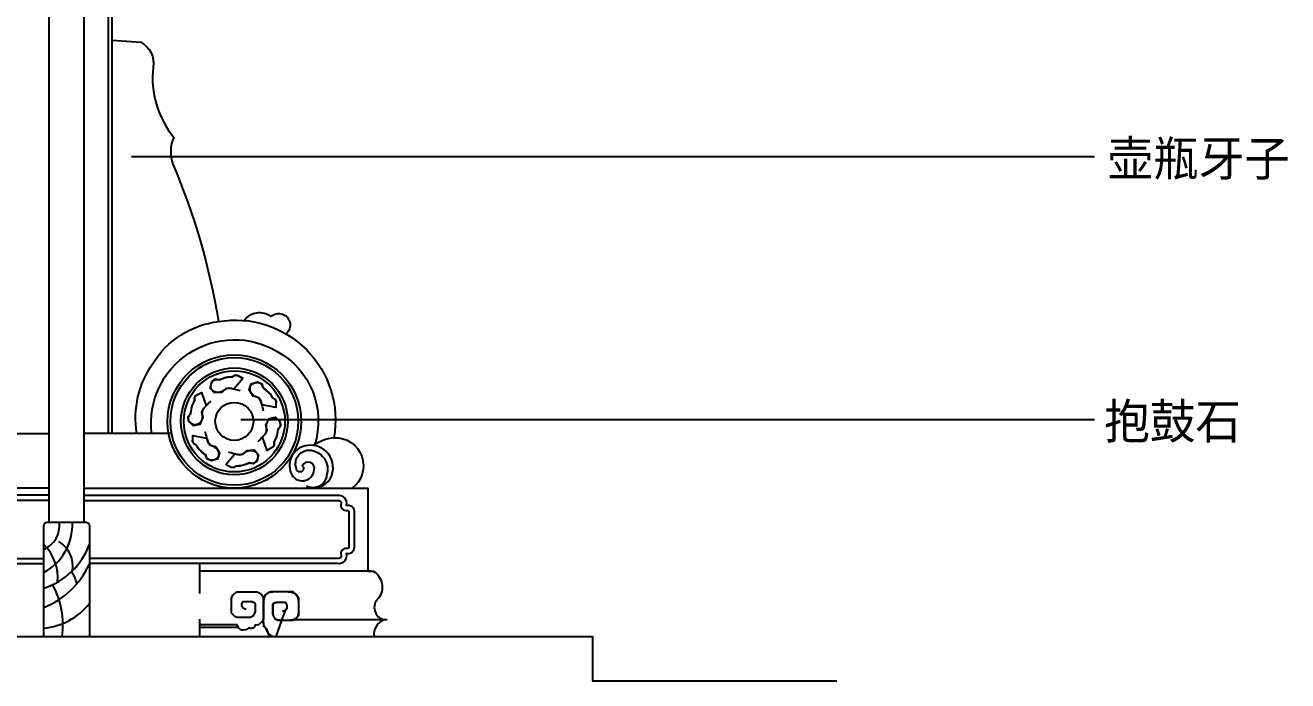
# Model space of a CAD drawing. Header units: metres. Extents: x 2417 to 8168, y 646 to 5953.
# Drawn here: x 4442 to 8042, y 646 to 2515 of the extents above; entities that cross this region are included whole.
import ezdxf

# ---------------------------------------------------------------- set-up
doc = ezdxf.new("R2010")
doc.units = ezdxf.units.M
for name, color, linetype in [('3', 3, 'Continuous'), ('4', 4, 'Continuous'), ('7', 7, 'Continuous'), ('DIM', 3, 'Continuous'), ('TEXT', 3, 'Continuous')]:
    doc.layers.add(name, color=color, linetype=linetype)
doc.dimstyles.get("Standard").update_dxf_attribs({"dimtxt": 2.5, "dimasz": 2.5, "dimexe": 1.25, "dimexo": 0.625, "dimtad": 1, "dimcen": 2.5, "dimazin": 3, "dimtfac": 1, "dimtmove": 0, "dimatfit": 3})

msp = doc.modelspace()

# ---------------------------------------------------------------- linework, layer by layer
at = {"layer": '3'}
for p, q in [((4679.84, 1350.51), (4679.84, 3561.06)), ((4509.84, 1097.58), (4509.84, 3504.93)), ((4609.84, 1097.58), (4609.84, 3504.93)), ((4259.85, 1350.51), (4509.84, 1350.51)), ((4859.84, 1350.51), (4609.84, 1350.51)), ((4509.84, 1194.51), (3736.71, 1194.51)), ((4609.84, 1194.51), (5382.97, 1194.51)), ((4938.53, 979.52), (4938.53, 893.98)), ((5427.11, 958.02), (4938.53, 958.02)), ((4938.53, 821.44), (4938.53, 771.41)), ((5046.58, 805.33), (4938.53, 805.33)), ((5049.28, 797.85), (4938.53, 797.85)), ((5474.38, 819.3), (5204.06, 819.3))]:
    msp.add_line(p, q, dxfattribs=at)
for points in [[(4802.25, 1352.92, -0.62), (5160.33, 1584.64, -0.36), (5266.95, 1317)], [(4509.84, 1174.51), (3954.51, 1174.51), (3787.68, 1174.51, 0.56), (3762.76, 1146.05, 0.55), (3740.19, 1125.17), (3740.19, 1028.86, 0.55), (3762.76, 1007.98, 0.56), (3787.68, 979.52), (3954.51, 979.52), (4494.84, 979.52)], [(4509.84, 1159.51), (3786, 1159.51, 0.61), (3777.06, 1150.58, -0.59), (3758.99, 1131.53, 0.63), (3755.19, 1127.05), (3755.19, 1026.98, 0.63), (3758.99, 1022.5, -0.59), (3777.06, 1003.45, 0.61), (3786, 994.52), (4494.84, 994.52)], [(4609.84, 1174.51), (5165.17, 1174.51), (5332.01, 1174.51, -0.56), (5356.92, 1146.05, -0.55), (5379.5, 1125.17), (5379.5, 1028.86, -0.55), (5356.92, 1007.98, -0.56), (5332.01, 979.52), (5165.17, 979.52), (4624.84, 979.52)], [(4609.84, 1159.51), (5333.68, 1159.51, -0.61), (5342.62, 1150.58, 0.59), (5360.7, 1131.53, -0.63), (5364.5, 1127.05), (5364.5, 1026.98, -0.63), (5360.7, 1022.5, 0.59), (5342.62, 1003.45, -0.61), (5333.68, 994.52), (4624.84, 994.52)], [(5072.09, 849.18), (5064.26, 851.66), (5059.99, 857), (5059.99, 865.18), (5063.55, 871.22), (5065.33, 871.94), (5089.53, 871.94), (5094.87, 868.74), (5097.36, 865.53), (5097.36, 841.35), (5094.87, 836.37), (5091.31, 829.62), (5083.84, 826.41), (5045.75, 826.41), (5040.05, 828.55), (5034, 834.24), (5029.73, 838.15), (5029.73, 881.89), (5035.07, 890.43), (5044.32, 899.32), (5103.06, 899.32), (5108.76, 896.12), (5116.94, 890.07), (5121.57, 880.47), (5121.57, 821.79), (5118.72, 815.39), (5106.44, 804.37), (5097.26, 805.33, -0.65), (5079.16, 796.86, -0.68), (5046.58, 805.33)]]:
    msp.add_lwpolyline(points, format="xyb", dxfattribs=at)
for points in [[(5053.62, 1472.59), (5053.62, 1472.59), (5047.77, 1474.17), (5042.82, 1475.49), (5038.65, 1476.58), (5035.16, 1477.44), (5032.23, 1478.12), (5029.76, 1478.63), (5027.62, 1478.99), (5025.72, 1479.23), (5023.95, 1479.38), (5022.29, 1479.42), (5020.72, 1479.35), (5019.23, 1479.17), (5017.79, 1478.87), (5016.4, 1478.44), (5015.04, 1477.88), (5013.69, 1477.19), (5012.34, 1476.36), (5010.98, 1475.41), (5009.56, 1474.4), (5008.09, 1473.35), (5006.53, 1472.3), (5004.87, 1471.29), (5003.08, 1470.35), (5001.15, 1469.52), (4999.06, 1468.82), (4996.83, 1468.29), (4994.52, 1467.92), (4992.16, 1467.73), (4989.78, 1467.73), (4987.44, 1467.94), (4985.15, 1468.36), (4982.98, 1469.01), (4980.94, 1469.89), (4979.06, 1470.99), (4977.36, 1472.29), (4975.84, 1473.77), (4974.53, 1475.4), (4973.44, 1477.17), (4972.58, 1479.05), (4971.97, 1481.02), (4971.62, 1483.07), (4971.51, 1485.16), (4971.62, 1487.25), (4971.94, 1489.33), (4972.43, 1491.37), (4973.09, 1493.32), (4973.88, 1495.17), (4974.79, 1496.88), (4975.79, 1498.42), (4976.88, 1499.8), (4978.04, 1501.01), (4979.26, 1502.06), (4980.53, 1502.93), (4981.84, 1503.64), (4983.17, 1504.18), (4984.51, 1504.55), (4985.86, 1504.76), (4987.21, 1504.84), (4988.57, 1504.83), (4989.95, 1504.77), (4991.36, 1504.7), (4992.79, 1504.66), (4994.26, 1504.68), (4995.77, 1504.8), (4997.33, 1505.06), (4998.93, 1505.44), (5000.56, 1505.92), (5002.2, 1506.47), (5003.86, 1507.06), (5005.53, 1507.68), (5007.19, 1508.3), (5008.83, 1508.9), (5010.45, 1509.45), (5012.05, 1509.95), (5013.63, 1510.41), (5015.19, 1510.81), (5016.75, 1511.17), (5018.29, 1511.48), (5019.83, 1511.75), (5021.37, 1511.96), (5022.9, 1512.13), (5024.43, 1512.27), (5025.92, 1512.39), (5027.38, 1512.51), (5028.8, 1512.64), (5030.15, 1512.79), (5031.43, 1512.99), (5032.63, 1513.24), (5033.74, 1513.56), (5034.76, 1513.94), (5035.72, 1514.35), (5036.63, 1514.78), (5037.5, 1515.21), (5038.35, 1515.62), (5039.2, 1515.99), (5040.05, 1516.31), (5040.93, 1516.56), (5041.84, 1516.73), (5042.78, 1516.82), (5043.77, 1516.81), (5044.81, 1516.71), (5045.91, 1516.5), (5047.07, 1516.18), (5048.3, 1515.74), (5049.61, 1515.17), (5051.02, 1514.49), (5052.55, 1513.68), (5054.22, 1512.75), (5056.07, 1511.7), (5058.1, 1510.54), (5060.35, 1509.26), (5062.83, 1507.87), (5036.73, 1477.19), (5024.44, 1480.26), (5013.69, 1478.72), (5002.94, 1467.98), (4981.44, 1466.45), (4969.15, 1480.26), (4973.76, 1498.67), (4984.51, 1506.34), (4995.26, 1503.27), (5009.08, 1509.41), (5021.37, 1512.48), (5033.66, 1512.48), (5039.8, 1517.08), (5047.48, 1517.08), (5055.88, 1511.72), (5062.83, 1507.87)], [(5121.67, 1415.56), (5121.67, 1415.56), (5120.12, 1421.42), (5118.79, 1426.37), (5117.65, 1430.52), (5116.65, 1433.98), (5115.77, 1436.85), (5114.97, 1439.25), (5114.22, 1441.28), (5113.48, 1443.05), (5112.72, 1444.65), (5111.93, 1446.11), (5111.08, 1447.43), (5110.18, 1448.64), (5109.2, 1449.73), (5108.14, 1450.73), (5106.97, 1451.62), (5105.7, 1452.44), (5104.3, 1453.19), (5102.8, 1453.91), (5101.22, 1454.62), (5099.57, 1455.37), (5097.89, 1456.2), (5096.18, 1457.13), (5094.47, 1458.21), (5092.78, 1459.47), (5091.13, 1460.94), (5089.56, 1462.59), (5088.08, 1464.41), (5086.74, 1466.36), (5085.55, 1468.42), (5084.55, 1470.55), (5083.78, 1472.74), (5083.25, 1474.95), (5083, 1477.16), (5083.01, 1479.34), (5083.29, 1481.46), (5083.81, 1483.51), (5084.57, 1485.46), (5085.55, 1487.29), (5086.75, 1488.98), (5088.16, 1490.49), (5089.75, 1491.82), (5091.5, 1492.96), (5093.38, 1493.91), (5095.34, 1494.67), (5097.35, 1495.26), (5099.36, 1495.67), (5101.36, 1495.91), (5103.29, 1495.98), (5105.14, 1495.88), (5106.87, 1495.63), (5108.5, 1495.23), (5110.02, 1494.69), (5111.41, 1494.03), (5112.68, 1493.25), (5113.81, 1492.37), (5114.8, 1491.39), (5115.66, 1490.33), (5116.4, 1489.2), (5117.08, 1488.02), (5117.71, 1486.79), (5118.35, 1485.54), (5119.03, 1484.28), (5119.79, 1483.01), (5120.65, 1481.77), (5121.66, 1480.55), (5122.78, 1479.35), (5124.01, 1478.18), (5125.31, 1477.03), (5126.65, 1475.89), (5128.02, 1474.76), (5129.39, 1473.63), (5130.72, 1472.51), (5132.01, 1471.38), (5133.25, 1470.25), (5134.43, 1469.11), (5135.57, 1467.95), (5136.66, 1466.79), (5137.7, 1465.6), (5138.7, 1464.4), (5139.65, 1463.18), (5140.57, 1461.94), (5141.45, 1460.69), (5142.3, 1459.45), (5143.13, 1458.24), (5143.95, 1457.08), (5144.76, 1455.99), (5145.57, 1454.98), (5146.39, 1454.07), (5147.22, 1453.27), (5148.06, 1452.57), (5148.89, 1451.94), (5149.72, 1451.37), (5150.53, 1450.83), (5151.31, 1450.3), (5152.05, 1449.75), (5152.76, 1449.17), (5153.41, 1448.54), (5154.02, 1447.84), (5154.56, 1447.06), (5155.05, 1446.2), (5155.48, 1445.25), (5155.85, 1444.2), (5156.15, 1443.03), (5156.38, 1441.75), (5156.55, 1440.33), (5156.66, 1438.77), (5156.72, 1437.04), (5156.76, 1435.12), (5156.77, 1433), (5156.78, 1430.66), (5156.8, 1428.07), (5156.84, 1425.22), (5117.21, 1432.49), (5113.73, 1444.67), (5107.02, 1453.21), (5092.35, 1457.15), (5080.27, 1475), (5086.08, 1492.55), (5104.33, 1497.76), (5116.35, 1492.29), (5119.07, 1481.44), (5131.29, 1472.54), (5140.09, 1463.44), (5146.24, 1452.8), (5153.29, 1449.78), (5157.13, 1443.13), (5156.69, 1433.18), (5156.84, 1425.22)], [(4970.21, 1442.16), (4970.21, 1442.16), (4965.91, 1437.89), (4962.29, 1434.26), (4959.27, 1431.19), (4956.77, 1428.6), (4954.72, 1426.4), (4953.04, 1424.52), (4951.66, 1422.85), (4950.5, 1421.32), (4949.49, 1419.87), (4948.63, 1418.45), (4947.9, 1417.05), (4947.31, 1415.67), (4946.85, 1414.27), (4946.52, 1412.85), (4946.33, 1411.4), (4946.26, 1409.88), (4946.31, 1408.3), (4946.44, 1406.64), (4946.61, 1404.92), (4946.78, 1403.12), (4946.91, 1401.24), (4946.96, 1399.3), (4946.88, 1397.28), (4946.63, 1395.19), (4946.18, 1393.03), (4945.54, 1390.83), (4944.7, 1388.65), (4943.68, 1386.5), (4942.5, 1384.45), (4941.14, 1382.52), (4939.64, 1380.75), (4937.99, 1379.19), (4936.2, 1377.87), (4934.31, 1376.79), (4932.33, 1375.97), (4930.29, 1375.39), (4928.22, 1375.07), (4926.15, 1375.01), (4924.09, 1375.21), (4922.08, 1375.67), (4920.13, 1376.39), (4918.27, 1377.34), (4916.51, 1378.48), (4914.86, 1379.8), (4913.35, 1381.24), (4911.98, 1382.78), (4910.78, 1384.39), (4909.75, 1386.03), (4908.92, 1387.68), (4908.27, 1389.31), (4907.8, 1390.92), (4907.51, 1392.5), (4907.39, 1394.04), (4907.43, 1395.52), (4907.62, 1396.94), (4907.97, 1398.29), (4908.46, 1399.56), (4909.07, 1400.77), (4909.76, 1401.95), (4910.5, 1403.12), (4911.26, 1404.3), (4912.02, 1405.52), (4912.74, 1406.8), (4913.38, 1408.17), (4913.94, 1409.65), (4914.41, 1411.23), (4914.81, 1412.87), (4915.16, 1414.57), (4915.47, 1416.31), (4915.77, 1418.06), (4916.06, 1419.8), (4916.37, 1421.52), (4916.7, 1423.2), (4917.06, 1424.84), (4917.46, 1426.44), (4917.89, 1428), (4918.36, 1429.52), (4918.86, 1431.02), (4919.4, 1432.48), (4919.98, 1433.92), (4920.6, 1435.33), (4921.24, 1436.72), (4921.89, 1438.08), (4922.52, 1439.4), (4923.11, 1440.69), (4923.66, 1441.94), (4924.13, 1443.15), (4924.5, 1444.31), (4924.78, 1445.43), (4924.97, 1446.51), (4925.09, 1447.54), (4925.18, 1448.54), (4925.24, 1449.51), (4925.31, 1450.46), (4925.41, 1451.38), (4925.56, 1452.28), (4925.78, 1453.16), (4926.09, 1454.03), (4926.48, 1454.89), (4926.98, 1455.75), (4927.59, 1456.59), (4928.32, 1457.44), (4929.18, 1458.28), (4930.18, 1459.13), (4931.32, 1459.98), (4932.62, 1460.86), (4934.09, 1461.78), (4935.73, 1462.76), (4937.56, 1463.84), (4939.58, 1465.02), (4941.81, 1466.33), (4944.26, 1467.78), (4957.78, 1429.83), (4948.98, 1420.73), (4944.93, 1410.65), (4948.85, 1395.97), (4939.43, 1376.58), (4921.33, 1372.85), (4907.69, 1386.04), (4906.42, 1399.19), (4914.46, 1406.96), (4916.05, 1422), (4919.54, 1434.18), (4925.68, 1444.82), (4924.77, 1452.44), (4928.61, 1459.09), (4937.44, 1463.68), (4944.26, 1467.78)], [(5106.32, 1328.11), (5106.32, 1328.11), (5110.62, 1332.39), (5114.24, 1336.01), (5117.26, 1339.08), (5119.76, 1341.67), (5121.8, 1343.87), (5123.48, 1345.76), (5124.86, 1347.42), (5126.02, 1348.95), (5127.03, 1350.41), (5127.9, 1351.83), (5128.63, 1353.22), (5129.22, 1354.61), (5129.67, 1356), (5130, 1357.42), (5130.2, 1358.88), (5130.27, 1360.39), (5130.22, 1361.97), (5130.09, 1363.63), (5129.92, 1365.36), (5129.75, 1367.16), (5129.62, 1369.03), (5129.57, 1370.98), (5129.65, 1373), (5129.9, 1375.09), (5130.34, 1377.25), (5130.99, 1379.44), (5131.82, 1381.63), (5132.84, 1383.77), (5134.03, 1385.83), (5135.38, 1387.76), (5136.89, 1389.52), (5138.54, 1391.08), (5140.32, 1392.4), (5142.22, 1393.48), (5144.19, 1394.31), (5146.23, 1394.88), (5148.3, 1395.2), (5150.38, 1395.26), (5152.44, 1395.06), (5154.45, 1394.6), (5156.4, 1393.89), (5158.26, 1392.94), (5160.02, 1391.79), (5161.66, 1390.48), (5163.18, 1389.03), (5164.54, 1387.49), (5165.75, 1385.88), (5166.77, 1384.24), (5167.61, 1382.6), (5168.26, 1380.96), (5168.72, 1379.35), (5169.02, 1377.77), (5169.14, 1376.23), (5169.1, 1374.75), (5168.9, 1373.33), (5168.55, 1371.98), (5168.06, 1370.71), (5167.46, 1369.5), (5166.77, 1368.32), (5166.03, 1367.16), (5165.26, 1365.98), (5164.51, 1364.76), (5163.79, 1363.47), (5163.14, 1362.1), (5162.59, 1360.62), (5162.12, 1359.05), (5161.72, 1357.4), (5161.37, 1355.7), (5161.05, 1353.96), (5160.76, 1352.21), (5160.46, 1350.47), (5160.16, 1348.75), (5159.83, 1347.07), (5159.46, 1345.43), (5159.07, 1343.84), (5158.64, 1342.28), (5158.17, 1340.75), (5157.67, 1339.26), (5157.13, 1337.79), (5156.54, 1336.35), (5155.93, 1334.94), (5155.28, 1333.55), (5154.64, 1332.2), (5154.01, 1330.87), (5153.41, 1329.58), (5152.87, 1328.33), (5152.4, 1327.13), (5152.02, 1325.96), (5151.75, 1324.84), (5151.56, 1323.77), (5151.43, 1322.73), (5151.35, 1321.73), (5151.28, 1320.76), (5151.21, 1319.82), (5151.12, 1318.9), (5150.97, 1318), (5150.75, 1317.11), (5150.44, 1316.24), (5150.04, 1315.38), (5149.54, 1314.53), (5148.93, 1313.68), (5148.2, 1312.83), (5147.35, 1311.99), (5146.35, 1311.15), (5145.21, 1310.29), (5143.91, 1309.42), (5142.44, 1308.5), (5140.8, 1307.51), (5138.97, 1306.44), (5136.94, 1305.26), (5134.71, 1303.95), (5132.27, 1302.49), (5118.75, 1340.44), (5127.55, 1349.55), (5131.6, 1359.62), (5127.67, 1374.3), (5137.09, 1393.69), (5155.19, 1397.43), (5168.83, 1384.23), (5170.1, 1371.09), (5162.07, 1363.31), (5160.47, 1348.27), (5156.99, 1336.1), (5150.84, 1325.46), (5151.76, 1317.84), (5147.92, 1311.19), (5139.08, 1306.59), (5132.27, 1302.49)], [(4954.85, 1354.71), (4954.85, 1354.71), (4956.4, 1348.85), (4957.73, 1343.9), (4958.88, 1339.75), (4959.87, 1336.3), (4960.75, 1333.42), (4961.55, 1331.02), (4962.3, 1329), (4963.04, 1327.23), (4963.8, 1325.63), (4964.6, 1324.17), (4965.44, 1322.84), (4966.35, 1321.63), (4967.32, 1320.54), (4968.39, 1319.55), (4969.55, 1318.65), (4970.83, 1317.83), (4972.22, 1317.08), (4973.72, 1316.37), (4975.31, 1315.65), (4976.95, 1314.9), (4978.64, 1314.08), (4980.35, 1313.14), (4982.05, 1312.06), (4983.74, 1310.8), (4985.39, 1309.34), (4986.97, 1307.68), (4988.44, 1305.87), (4989.79, 1303.91), (4990.98, 1301.86), (4991.97, 1299.72), (4992.75, 1297.53), (4993.27, 1295.32), (4993.53, 1293.12), (4993.51, 1290.94), (4993.24, 1288.81), (4992.72, 1286.76), (4991.96, 1284.81), (4990.97, 1282.98), (4989.77, 1281.3), (4988.37, 1279.78), (4986.77, 1278.46), (4985.02, 1277.32), (4983.15, 1276.37), (4981.19, 1275.6), (4979.18, 1275.01), (4977.16, 1274.6), (4975.17, 1274.36), (4973.23, 1274.29), (4971.39, 1274.39), (4969.65, 1274.65), (4968.02, 1275.05), (4966.51, 1275.58), (4965.11, 1276.25), (4963.85, 1277.02), (4962.72, 1277.9), (4961.72, 1278.88), (4960.87, 1279.94), (4960.12, 1281.07), (4959.45, 1282.25), (4958.81, 1283.48), (4958.17, 1284.73), (4957.49, 1286), (4956.74, 1287.26), (4955.87, 1288.51), (4954.87, 1289.73), (4953.74, 1290.92), (4952.52, 1292.09), (4951.22, 1293.24), (4949.87, 1294.39), (4948.5, 1295.52), (4947.14, 1296.64), (4945.8, 1297.77), (4944.51, 1298.89), (4943.28, 1300.03), (4942.09, 1301.17), (4940.96, 1302.32), (4939.87, 1303.49), (4938.83, 1304.67), (4937.83, 1305.87), (4936.87, 1307.09), (4935.96, 1308.34), (4935.08, 1309.59), (4934.23, 1310.82), (4933.4, 1312.03), (4932.58, 1313.19), (4931.77, 1314.29), (4930.95, 1315.3), (4930.14, 1316.21), (4929.3, 1317.01), (4928.47, 1317.71), (4927.63, 1318.33), (4926.81, 1318.9), (4926, 1319.45), (4925.22, 1319.98), (4924.47, 1320.52), (4923.77, 1321.1), (4923.11, 1321.74), (4922.51, 1322.44), (4921.96, 1323.21), (4921.47, 1324.07), (4921.04, 1325.02), (4920.68, 1326.08), (4920.37, 1327.24), (4920.14, 1328.53), (4919.98, 1329.94), (4919.87, 1331.51), (4919.8, 1333.24), (4919.77, 1335.15), (4919.75, 1337.28), (4919.74, 1339.62), (4919.72, 1342.2), (4919.68, 1345.05), (4959.31, 1337.78), (4962.8, 1325.61), (4969.5, 1317.06), (4984.18, 1313.12), (4996.26, 1295.27), (4990.44, 1277.73), (4972.19, 1272.51), (4960.17, 1277.99), (4957.46, 1288.83), (4945.23, 1297.73), (4936.43, 1306.84), (4930.29, 1317.48), (4923.23, 1320.5), (4919.39, 1327.15), (4919.83, 1337.1), (4919.68, 1345.05)], [(5022.91, 1297.69), (5022.91, 1297.69), (5028.75, 1296.1), (5033.71, 1294.78), (5037.87, 1293.7), (5041.37, 1292.83), (5044.29, 1292.15), (5046.77, 1291.65), (5048.9, 1291.28), (5050.8, 1291.04), (5052.57, 1290.9), (5054.23, 1290.86), (5055.8, 1290.92), (5057.3, 1291.1), (5058.74, 1291.4), (5060.13, 1291.83), (5061.49, 1292.39), (5062.83, 1293.09), (5064.18, 1293.92), (5065.55, 1294.86), (5066.96, 1295.87), (5068.43, 1296.92), (5069.99, 1297.97), (5071.65, 1298.98), (5073.44, 1299.92), (5075.38, 1300.76), (5077.47, 1301.45), (5079.69, 1301.99), (5082, 1302.36), (5084.37, 1302.55), (5086.74, 1302.54), (5089.09, 1302.34), (5091.37, 1301.92), (5093.55, 1301.27), (5095.59, 1300.38), (5097.47, 1299.28), (5099.17, 1297.98), (5100.68, 1296.51), (5102, 1294.87), (5103.09, 1293.11), (5103.95, 1291.22), (5104.56, 1289.25), (5104.91, 1287.21), (5105.02, 1285.12), (5104.9, 1283.02), (5104.59, 1280.94), (5104.09, 1278.91), (5103.44, 1276.95), (5102.65, 1275.11), (5101.74, 1273.4), (5100.73, 1271.85), (5099.64, 1270.47), (5098.48, 1269.26), (5097.26, 1268.22), (5095.99, 1267.34), (5094.69, 1266.64), (5093.36, 1266.1), (5092.01, 1265.73), (5090.67, 1265.52), (5089.32, 1265.43), (5087.96, 1265.44), (5086.57, 1265.5), (5085.17, 1265.57), (5083.74, 1265.62), (5082.26, 1265.6), (5080.75, 1265.47), (5079.19, 1265.21), (5077.6, 1264.83), (5075.97, 1264.35), (5074.32, 1263.81), (5072.66, 1263.21), (5071, 1262.59), (5069.34, 1261.97), (5067.7, 1261.38), (5066.08, 1260.83), (5064.48, 1260.32), (5062.9, 1259.87), (5061.33, 1259.46), (5059.78, 1259.1), (5058.23, 1258.79), (5056.69, 1258.53), (5055.16, 1258.31), (5053.62, 1258.14), (5052.1, 1258), (5050.6, 1257.88), (5049.14, 1257.77), (5047.73, 1257.64), (5046.37, 1257.48), (5045.09, 1257.29), (5043.89, 1257.03), (5042.79, 1256.71), (5041.76, 1256.34), (5040.8, 1255.93), (5039.89, 1255.5), (5039.02, 1255.07), (5038.17, 1254.66), (5037.33, 1254.28), (5036.47, 1253.96), (5035.59, 1253.71), (5034.69, 1253.54), (5033.74, 1253.45), (5032.75, 1253.46), (5031.71, 1253.56), (5030.62, 1253.77), (5029.46, 1254.09), (5028.23, 1254.54), (5026.92, 1255.1), (5025.51, 1255.79), (5023.98, 1256.6), (5022.3, 1257.53), (5020.46, 1258.57), (5018.42, 1259.74), (5016.17, 1261.01), (5013.69, 1262.4), (5039.8, 1293.09), (5052.08, 1290.02), (5062.83, 1291.55), (5073.59, 1302.29), (5095.09, 1303.82), (5107.37, 1290.02), (5102.76, 1271.61), (5092.01, 1263.94), (5081.26, 1267), (5067.44, 1260.87), (5055.16, 1257.8), (5042.87, 1257.8), (5036.73, 1253.2), (5029.05, 1253.2), (5020.65, 1258.55), (5013.69, 1262.4)], [(5175.48, 843.79), (5175.48, 843.79), (5178.46, 844.84), (5180.9, 845.9), (5182.87, 846.98), (5184.43, 848.07), (5185.64, 849.17), (5186.55, 850.28), (5187.23, 851.39), (5187.74, 852.52), (5188.13, 853.64), (5188.42, 854.76), (5188.61, 855.88), (5188.7, 856.98), (5188.71, 858.07), (5188.63, 859.13), (5188.49, 860.17), (5188.27, 861.18), (5188, 862.14), (5187.67, 863.07), (5187.3, 863.94), (5186.91, 864.76), (5186.5, 865.51), (5186.09, 866.19), (5185.69, 866.79), (5185.3, 867.3), (5184.94, 867.73), (5184.56, 868.07), (5184.1, 868.34), (5183.51, 868.54), (5182.74, 868.7), (5181.74, 868.81), (5180.46, 868.89), (5178.84, 868.95), (5176.86, 868.99), (5174.58, 869.01), (5172.08, 869.02), (5169.47, 868.99), (5166.82, 868.93), (5164.23, 868.83), (5161.79, 868.68), (5159.59, 868.49), (5157.7, 868.24), (5156.1, 867.94), (5154.76, 867.6), (5153.64, 867.23), (5152.7, 866.82), (5151.93, 866.4), (5151.27, 865.97), (5150.69, 865.52), (5150.17, 865.07), (5149.7, 864.57), (5149.28, 863.98), (5148.91, 863.26), (5148.58, 862.35), (5148.29, 861.22), (5148.05, 859.81), (5147.86, 858.08), (5147.71, 856.01), (5147.6, 853.66), (5147.53, 851.13), (5147.51, 848.49), (5147.53, 845.84), (5147.6, 843.25), (5147.71, 840.83), (5147.86, 838.65), (5148.05, 836.79), (5148.29, 835.21), (5148.56, 833.87), (5148.86, 832.73), (5149.2, 831.75), (5149.57, 830.86), (5149.95, 830.04), (5150.36, 829.23), (5150.8, 828.41), (5151.25, 827.56), (5151.74, 826.7), (5152.26, 825.85), (5152.83, 825.01), (5153.44, 824.21), (5154.11, 823.43), (5154.85, 822.71), (5155.66, 822.05), (5156.59, 821.45), (5157.71, 820.91), (5159.07, 820.43), (5160.74, 820.01), (5162.76, 819.65), (5165.19, 819.34), (5168.1, 819.09), (5171.51, 818.9), (5175.31, 818.76), (5179.37, 818.67), (5183.55, 818.62), (5187.72, 818.63), (5191.73, 818.68), (5195.45, 818.77), (5198.75, 818.89), (5201.53, 819.06), (5203.81, 819.27), (5205.67, 819.52), (5207.18, 819.82), (5208.41, 820.16), (5209.43, 820.56), (5210.32, 821.02), (5211.15, 821.53), (5211.97, 822.1), (5212.79, 822.72), (5213.6, 823.38), (5214.41, 824.07), (5215.21, 824.78), (5215.99, 825.48), (5216.74, 826.18), (5217.48, 826.86), (5218.18, 827.53), (5218.84, 828.26), (5219.46, 829.13), (5220.04, 830.25), (5220.56, 831.69), (5221.03, 833.56), (5221.43, 835.94), (5221.76, 838.92), (5222.02, 842.54), (5222.2, 846.7), (5222.31, 851.22), (5222.33, 855.95), (5222.27, 860.71), (5222.12, 865.36), (5221.89, 869.71), (5221.56, 873.62), (5221.15, 876.96), (5220.64, 879.76), (5220.05, 882.11), (5219.37, 884.08), (5218.62, 885.74), (5217.78, 887.18), (5216.87, 888.47), (5215.89, 889.69), (5214.83, 890.9), (5213.6, 892.1), (5212.1, 893.26), (5210.24, 894.37), (5207.92, 895.4), (5205.03, 896.34), (5201.48, 897.17), (5197.17, 897.86), (5192.06, 898.4), (5186.31, 898.8), (5180.14, 899.07), (5173.78, 899.23), (5167.46, 899.27), (5161.39, 899.23), (5155.79, 899.11), (5150.89, 898.91), (5146.86, 898.66), (5143.62, 898.36), (5141.07, 898), (5139.07, 897.59), (5137.52, 897.12), (5136.28, 896.61), (5135.24, 896.04), (5134.28, 895.42), (5133.3, 894.76), (5132.28, 894.04), (5131.25, 893.27), (5130.22, 892.44), (5129.19, 891.56), (5128.19, 890.62), (5127.22, 889.63), (5126.3, 888.57), (5125.44, 887.44), (5124.65, 886.14), (5123.92, 884.59), (5123.26, 882.68), (5122.67, 880.31), (5122.16, 877.39), (5121.72, 873.81), (5121.36, 869.47), (5121.07, 864.34), (5120.86, 858.57), (5120.72, 852.36), (5120.63, 845.93), (5120.59, 839.49), (5120.58, 833.24), (5120.61, 827.41), (5120.67, 822.19), (5120.74, 817.75), (5120.84, 814.04), (5120.98, 810.97), (5121.17, 808.45), (5121.42, 806.38), (5121.75, 804.68), (5122.17, 803.24), (5122.68, 801.97), (5123.3, 800.79), (5124.03, 799.63), (5124.86, 798.43), (5125.77, 797.13), (5126.77, 795.66), (5127.85, 793.98), (5129, 792.01), (5130.21, 789.7), (5131.51, 787.03), (5133.05, 784.13), (5135.02, 781.16), (5137.59, 778.3), (5140.95, 775.73), (5145.29, 773.61), (5150.78, 772.11), (5157.61, 771.41), (5184.18, 846.56), (5188.93, 852.48), (5188.93, 861.57), (5184.98, 868.29), (5183, 869.08), (5156.1, 869.08), (5150.17, 865.52), (5147.4, 861.97), (5147.4, 835.1), (5150.17, 829.56), (5154.12, 822.06), (5162.43, 818.5), (5204.75, 818.5), (5211.08, 820.87), (5217.81, 827.19), (5222.55, 831.54), (5222.55, 880.14), (5216.62, 889.63), (5206.34, 899.51), (5141.07, 899.51), (5134.74, 895.95), (5125.64, 889.23), (5120.5, 878.56), (5120.5, 813.36), (5121.5, 801.12), (5129.6, 794), (5137.45, 772.07), (5157.61, 771.41)]]:
    msp.add_lwpolyline(points, dxfattribs=at)
for radius in [182.25, 152.25, 144.25, 54.25]:
    msp.add_circle((5038.26, 1385.14), radius, dxfattribs=at)
for centre, radius, start, end in [((5343.14, 1192.58), 147.52, 98.15, 123.71), ((5250.81, 1303.32), 0, 270, 92.08), ((4420.89, 1090.87), 155.52, 298.39, 2.47), ((4463.54, 1089.01), 76.14, 294.28, 6.46), ((4430.81, 1105.99), 206.87, 288.03, 339.71), ((4403.91, 940.09), 130.83, 354.14, 45.97), ((4497.48, 973.31), 80.17, 349.71, 59.54), ((4405.3, 1078.64), 241.51, 291.76, 335.37), ((4465.02, 888.64), 128.81, 15.14, 32.01), ((4300.78, 802.98), 248.73, 352.71, 27.95), ((4476.54, 984.23), 189.85, 275.53, 321.36)]:
    msp.add_arc(centre, radius, start, end, dxfattribs=at)
at = {"layer": '4'}
msp.add_line((4689.84, 1350.51), (4689.84, 3561.06), dxfattribs=at)
for points in [[(4689.84, 2472.48), (4771.29, 2466.18, -0.33), (4806.44, 2395.12, 0.2), (4865.68, 2195.05, 0.2), (4862.86, 2118.97, -0.06), (4992.81, 1669.76, -0.52), (5322.22, 1338.6, -0.74), (5374.33, 1194.51), (5418.47, 1194.51), (5418.47, 958.02), (5434.08, 958.02, -0.46), (5448.47, 880.39, 0.6), (5465.74, 819.3, 0.37), (5436.96, 771.41)], [(5066.31, 1672.82, -0.43), (5142.64, 1684.49, -1.01), (5186.01, 1634.5)], [(5244.58, 1200.64, 0.39), (5312.07, 1222.96, 0.65), (5240.55, 1315.29, 0.46), (5199.47, 1238.35, 0.8), (5266.22, 1246.9, 0.89), (5231.99, 1258.87, -1.62), (5214.87, 1252.03, -0.51), (5250.81, 1303.32, -0.5), (5301.49, 1231.72, -0.52), (5243.74, 1199.99)], [(4494.84, 771.41), (4494.84, 1087.58, -0.41), (4504.84, 1097.58), (4614.84, 1097.58, -0.41), (4624.84, 1087.58), (4624.84, 771.41)]]:
    msp.add_lwpolyline(points, format="xyb", dxfattribs=at)
msp.add_lwpolyline([(2416.96, 645.61), (3059.84, 645.61), (3059.84, 771.41), (6059.84, 771.41), (6059.84, 645.61), (6755.84, 645.61)], dxfattribs=at)
msp.add_circle((5038.26, 1385.14), 190.25, dxfattribs=at)
at = {"layer": '7'}
msp.add_lwpolyline([(4760.54, 1350.51, -0.2), (4805.99, 1549.95, -0.23), (4992.81, 1669.76)], format="xyb", dxfattribs=at)

# ---------------------------------------------------------------- texts
at = {"layer": 'TEXT'}
for s, p in [('壶瓶牙子', (7528.25, 2084.89)), ('抱鼓石', (7518.9, 1335.57))]:
    msp.add_text(s, height=100, dxfattribs=at).set_placement(p)

# ---------------------------------------------------------------- leaders
at = {"layer": 'DIM'}
for points in [[(4745.17, 2140.3), (7490.98, 2140.3)], [(5057, 1390.97), (7490.98, 1390.97)]]:
    msp.add_leader(points, dimstyle='Standard', dxfattribs=at)

doc.saveas('drawing.dxf')
